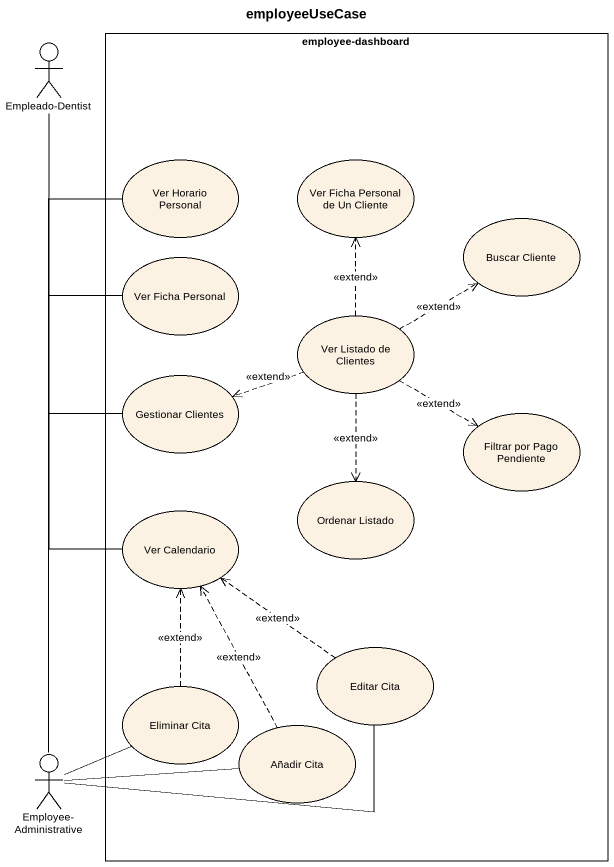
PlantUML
@startuml
title employeeUseCase
rectangle "employee-dashboard" as employee_dashboard {
  usecase "Ver Horario Personal" as Ver_Horario_Personal
  usecase "Ver Ficha Personal de Un Cliente" as Ver_Ficha_Personal_de_Un
  usecase "Buscar Cliente" as Buscar_Cliente
  usecase "Ver Ficha Personal" as Ver_Ficha_Personal
  usecase "Ver Listado de Clientes" as Ver_Listado_de_Clientes
  usecase "Gestionar Clientes" as Gestionar_Clientes
  usecase "Filtrar por Pago Pendiente" as Filtrar_por_Pago_Pendiente
  usecase "Ver Calendario" as Ver_Calendario
  usecase "Ordenar Listado" as Ordenar_Listado
  usecase "Editar Cita" as Editar_Cita
  usecase "Eliminar Cita" as Eliminar_Cita
  usecase "Añadir Cita" as Añadir_Cita
}
actor "Empleado-Dentist" as Empleado_Dentist
actor "Employee-Administrative" as Employee_Administrative
Empleado_Dentist -- Ver_Horario_Personal
Empleado_Dentist -- Gestionar_Clientes
Empleado_Dentist -- Ver_Calendario
Ver_Listado_de_Clientes .up.> Ver_Ficha_Personal_de_Un : <<extend>>
Ver_Listado_de_Clientes .right.> Buscar_Cliente : <<extend>>
Ver_Listado_de_Clientes .left.> Gestionar_Clientes : <<extend>>
Ver_Listado_de_Clientes .right.> Filtrar_por_Pago_Pendiente : <<extend>>
Ver_Listado_de_Clientes ..> Ordenar_Listado : <<extend>>
Editar_Cita .up.> Ver_Calendario : <<extend>>
Eliminar_Cita .up.> Ver_Calendario : <<extend>>
Añadir_Cita .up.> Ver_Calendario : <<extend>>
Employee_Administrative -up- Ver_Horario_Personal
Employee_Administrative -up- Ver_Ficha_Personal
Employee_Administrative -up- Gestionar_Clientes
Employee_Administrative -up- Ver_Calendario
Employee_Administrative -right- Editar_Cita
Employee_Administrative -right- Eliminar_Cita
Employee_Administrative -right- Añadir_Cita
@enduml
